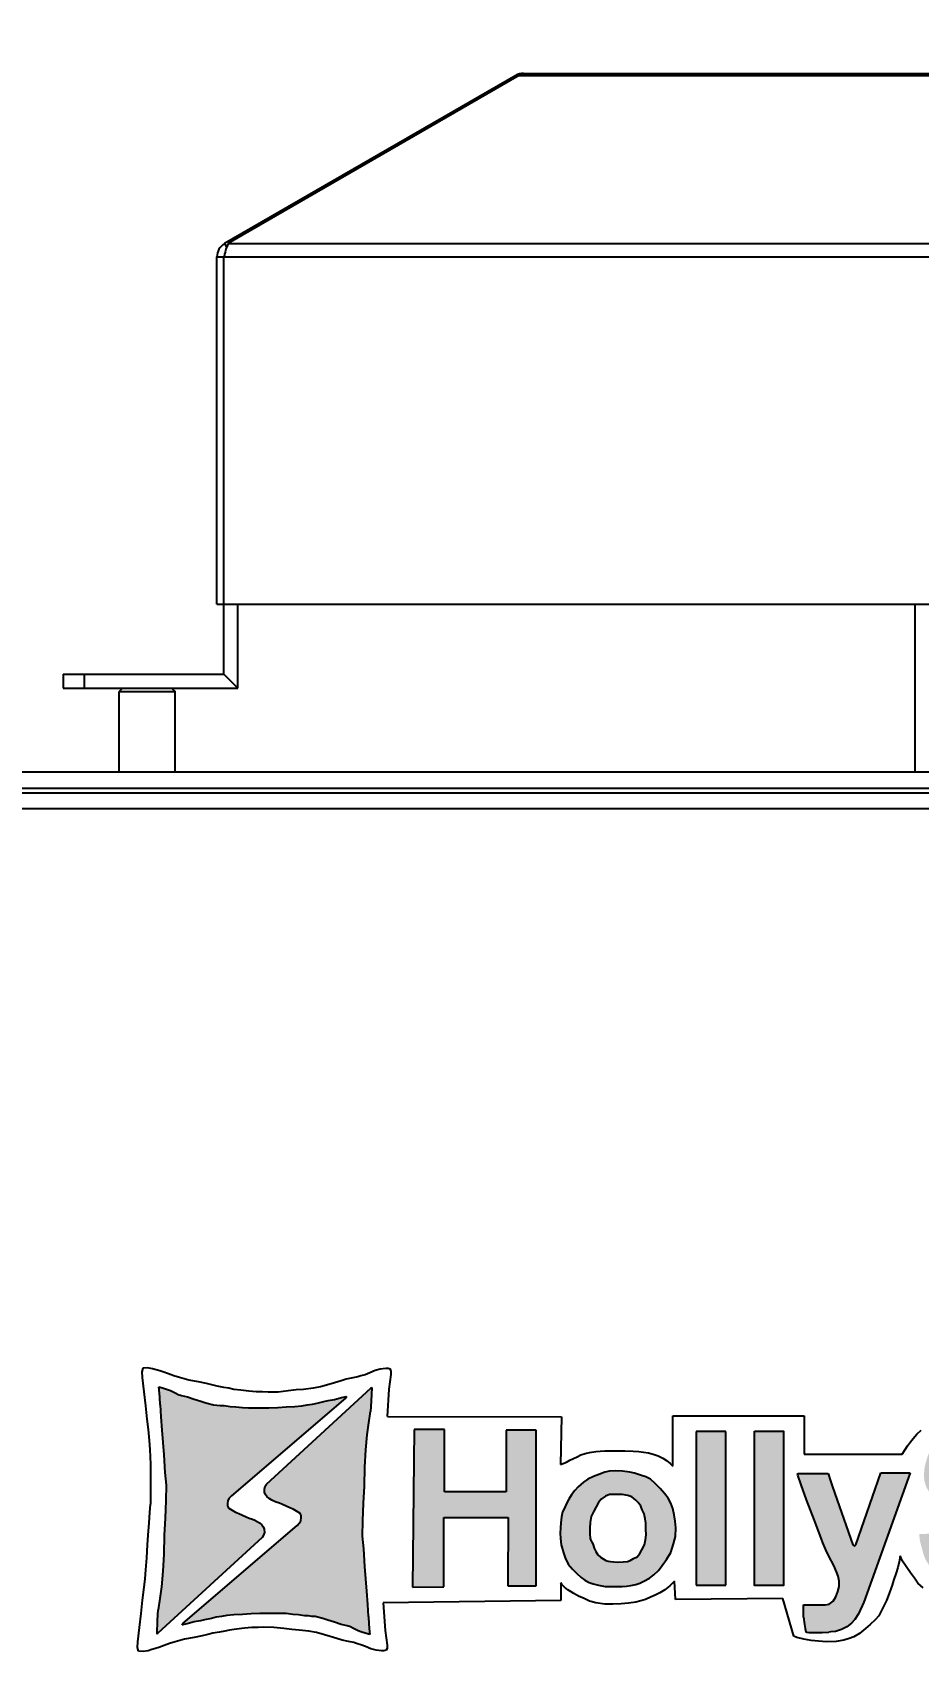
# Model space of a CAD drawing. Extents: x 79822 to 122366, y -56021 to -28815.
# Drawn here: x 82258.9 to 82385.8, y -47415.7 to -47183.9 of the extents above; entities that cross this region are included whole.
import ezdxf

# ---------------------------------------------------------------- set-up
doc = ezdxf.new("R2010")
doc.units = 0
doc.header["$LTSCALE"] = 100
doc.header["$MEASUREMENT"] = 0
doc.styles.get("Standard").update_dxf_attribs({"font": ''})
doc.styles.get('Standard').set_extended_font_data('SimSun')
doc.dimstyles.new('ISO-25', dxfattribs={"dimtxt": 35, "dimasz": 35, "dimexe": 1.25, "dimexo": 0.625, "dimtad": 1, "dimtoh": 1, "dimdec": 0, "dimtxsty": 'Standard', "dimcen": 2.5, "dimadec": 0, "dimazin": 0, "dimtfac": 1, "dimtdec": 0, "dimtmove": 0, "dimatfit": 3, "dimfxl": 0, "dimarcsym": 0})

# ---------------------------------------------------------------- blocks, each defined once
blk = doc.blocks.new('*D139')
at = {"color": 0, "lineweight": -2}
for p, q in [((82176.07, -47289.12), (82176.07, -47107.54)), ((82974.83, -47291.42), (82974.83, -47107.54)), ((82211.07, -47108.79), (82939.83, -47108.79))]:
    blk.add_line(p, q, dxfattribs=at)
at = {"color": 0}
for points in [[(82211.07, -47102.96), (82211.07, -47114.63), (82176.07, -47108.79)], [(82939.83, -47114.63), (82939.83, -47102.96), (82974.83, -47108.79)]]:
    blk.add_solid(points, dxfattribs=at)
at = {"layer": 'Defpoints', "color": 0}
for p in [(82974.83, -47108.79), (82176.07, -47289.75), (82974.83, -47292.05)]:
    blk.add_point(p, dxfattribs=at)
at = {"color": 0, "insert": (82575.45, -47090.67), "char_height": 35, "attachment_point": 5}
blk.add_mtext('799', dxfattribs=at)

msp = doc.modelspace()

# ---------------------------------------------------------------- hatches: boundary and pattern name
for color, points in [(160, [(82276.75, -47413.17), (82276.8, -47411.16), (82276.91, -47409.71), (82277.14, -47408.1), (82277.38, -47406.39), (82277.57, -47404.19), (82277.71, -47401.71), (82277.76, -47398.99), (82277.9, -47396.56), (82278, -47394.03), (82278.05, -47391.84), (82277.86, -47390.03), (82277.71, -47387.5), (82277.56, -47385.76), (82277.44, -47383.97), (82277.3, -47382.09), (82277.19, -47380.36), (82277.13, -47379.25), (82277.04, -47378.19), (82277.02, -47377.78), (82277.54, -47377.93), (82278.27, -47378.15), (82278.67, -47378.31), (82279.05, -47378.51), (82279.45, -47378.7), (82279.78, -47378.87), (82280.26, -47379.02), (82281.11, -47379.22), (82282.07, -47379.55), (82283.01, -47379.83), (82283.75, -47380.06), (82284.82, -47380.34), (82285.3, -47380.38), (82285.78, -47380.44), (82286.37, -47380.47), (82287.24, -47380.59), (82288.05, -47380.64), (82289.01, -47380.76), (82289.87, -47380.79), (82290.83, -47380.79), (82291.87, -47380.8), (82292.78, -47380.79), (82294.03, -47380.73), (82295.23, -47380.64), (82296.47, -47380.57), (82297.51, -47380.49), (82298.26, -47380.37), (82299.01, -47380.25), (82299.67, -47380.1), (82300.66, -47379.87), (82301.26, -47379.75), (82302.16, -47379.59), (82303.18, -47379.32), (82303.64, -47379.2), (82303.89, -47379.14), (82303.73, -47379.39), (82287.42, -47393.38), (82287.09, -47393.74), (82286.91, -47394.07), (82286.85, -47394.53), (82286.86, -47394.82), (82286.94, -47395.02), (82287.05, -47395.17), (82287.27, -47395.31), (82287.5, -47395.45), (82287.73, -47395.57), (82288, -47395.73), (82288.45, -47395.93), (82288.98, -47396.15), (82289.52, -47396.37), (82289.96, -47396.6), (82290.42, -47396.73), (82290.75, -47396.86), (82291.07, -47397.04), (82291.41, -47397.24), (82291.78, -47397.53), (82292, -47397.87), (82292.08, -47398.14), (82292.12, -47398.61), (82292.01, -47399), (82291.79, -47399.33), (82276.88, -47413.06)]), (114, [(82280.35, -47411.88), (82280.5, -47411.62), (82296.82, -47397.64), (82297.15, -47397.27), (82297.33, -47396.95), (82297.38, -47396.49), (82297.38, -47396.19), (82297.3, -47396), (82297.19, -47395.85), (82296.97, -47395.71), (82296.73, -47395.56), (82296.51, -47395.45), (82296.24, -47395.29), (82295.79, -47395.08), (82295.26, -47394.87), (82294.72, -47394.64), (82294.27, -47394.41), (82293.82, -47394.28), (82293.49, -47394.16), (82293.17, -47393.98), (82292.83, -47393.77), (82292.46, -47393.48), (82292.24, -47393.14), (82292.16, -47392.87), (82292.12, -47392.41), (82292.23, -47392.01), (82292.45, -47391.69), (82307.36, -47377.95), (82307.49, -47377.85), (82307.44, -47379.85), (82307.33, -47381.31), (82307.1, -47382.91), (82306.86, -47384.63), (82306.67, -47386.82), (82306.53, -47389.3), (82306.48, -47392.02), (82306.33, -47394.45), (82306.24, -47396.98), (82306.19, -47399.18), (82306.38, -47400.99), (82306.53, -47403.52), (82306.67, -47405.26), (82306.79, -47407.05), (82306.94, -47408.92), (82307.05, -47410.65), (82307.1, -47411.77), (82307.2, -47412.83), (82307.22, -47413.24), (82306.7, -47413.09), (82305.96, -47412.86), (82305.57, -47412.71), (82305.19, -47412.5), (82304.79, -47412.32), (82304.46, -47412.15), (82303.98, -47412), (82303.13, -47411.8), (82302.17, -47411.47), (82301.23, -47411.18), (82300.48, -47410.96), (82299.41, -47410.68), (82298.94, -47410.64), (82298.46, -47410.57), (82297.87, -47410.54), (82297, -47410.42), (82296.19, -47410.37), (82295.23, -47410.25), (82294.37, -47410.23), (82293.41, -47410.22), (82292.37, -47410.22), (82291.46, -47410.23), (82290.21, -47410.28), (82289, -47410.38), (82287.77, -47410.44), (82286.73, -47410.52), (82285.98, -47410.64), (82285.23, -47410.76), (82284.56, -47410.92), (82283.57, -47411.14), (82282.98, -47411.27), (82282.07, -47411.43), (82281.06, -47411.7), (82280.6, -47411.82)])]:
    msp.add_hatch(color=color).paths.add_polyline_path(points)
h = msp.add_hatch(color=0)
h.paths.add_polyline_path([(82385.91, -47398.87), (82386, -47399.78), (82386.14, -47400.33), (82386.33, -47401.06), (82386.56, -47401.87), (82386.79, -47402.47), (82387.07, -47402.92), (82387.44, -47403.52), (82387.84, -47403.96), (82388.28, -47404.33), (82388.67, -47404.68), (82389.09, -47404.96), (82389.58, -47405.28), (82389.71, -47405.32), (82390.1, -47405.55), (82390.65, -47405.87), (82391.23, -47406.06), (82391.77, -47406.24), (82392.28, -47406.37), (82392.89, -47406.48), (82393.6, -47406.58), (82394.18, -47406.59), (82394.86, -47406.64), (82395.61, -47406.65), (82396.42, -47406.65), (82397.39, -47406.56), (82398.4, -47406.39), (82399.21, -47406.14), (82399.81, -47405.87), (82400.49, -47405.47), (82400.98, -47405.13), (82401.51, -47404.73), (82401.96, -47404.37), (82402.3, -47403.99), (82402.67, -47403.53), (82403.03, -47403.02), (82403.34, -47402.47), (82403.57, -47401.74), (82403.67, -47401.07), (82403.71, -47400.4), (82403.73, -47399.25), (82403.65, -47398.48), (82403.48, -47397.68), (82403.24, -47396.91), (82403.1, -47396.47), (82402.86, -47396.04), (82402.54, -47395.56), (82402.11, -47395.14), (82401.58, -47394.7), (82401.13, -47394.35), (82400.81, -47394.12), (82400.45, -47393.87), (82399.96, -47393.6), (82399.45, -47393.35), (82399, -47393.21), (82398.56, -47393.01), (82397.96, -47392.82), (82397.42, -47392.74), (82396.86, -47392.63), (82396.23, -47392.49), (82395.52, -47392.34), (82395.03, -47392.21), (82394.59, -47392.1), (82394.04, -47391.95), (82393.51, -47391.8), (82393.02, -47391.61), (82392.42, -47391.44), (82391.98, -47391.21), (82391.63, -47391), (82391.22, -47390.68), (82391.03, -47390.31), (82390.87, -47389.92), (82390.83, -47389.44), (82390.86, -47389.14), (82390.92, -47388.84), (82391.13, -47388.55), (82391.41, -47388.35), (82391.74, -47388.15), (82392.14, -47387.94), (82392.66, -47387.76), (82393.22, -47387.64), (82393.98, -47387.56), (82394.62, -47387.54), (82395.21, -47387.56), (82395.89, -47387.58), (82396.41, -47387.64), (82397, -47387.8), (82397.38, -47388.02), (82397.7, -47388.32), (82397.92, -47388.62), (82398.02, -47388.91), (82398.16, -47389.21), (82398.24, -47389.64), (82398.3, -47389.95), (82398.34, -47390.18), (82398.39, -47390.38), (82398.42, -47390.51), (82402.99, -47390.51), (82402.93, -47389.77), (82402.82, -47389.12), (82402.68, -47388.6), (82402.5, -47388.17), (82402.3, -47387.76), (82402.15, -47387.5), (82401.92, -47387.16), (82401.7, -47386.85), (82401.47, -47386.55), (82401.22, -47386.25), (82401.01, -47385.99), (82400.77, -47385.73), (82400.49, -47385.47), (82400.17, -47385.19), (82399.9, -47384.96), (82399.6, -47384.73), (82399.36, -47384.58), (82398.96, -47384.43), (82398.57, -47384.33), (82398.16, -47384.25), (82397.59, -47384.16), (82396.95, -47384.03), (82396.09, -47383.86), (82395.35, -47383.72), (82394.38, -47383.7), (82393.73, -47383.7), (82392.94, -47383.76), (82392.3, -47383.84), (82391.74, -47384), (82391.27, -47384.13), (82390.9, -47384.23), (82390.5, -47384.41), (82390.07, -47384.62), (82389.63, -47384.85), (82388.99, -47385.26), (82388.57, -47385.58), (82388.36, -47385.75), (82388.14, -47385.96), (82387.87, -47386.24), (82387.63, -47386.57), (82387.42, -47386.99), (82387.21, -47387.51), (82387.08, -47387.85), (82386.94, -47388.29), (82386.8, -47388.78), (82386.7, -47389.21), (82386.64, -47389.68), (82386.59, -47390.27), (82386.6, -47390.75), (82386.66, -47391.25), (82386.79, -47391.74), (82386.91, -47392.12), (82387.14, -47392.52), (82387.35, -47392.82), (82387.68, -47393.25), (82388.1, -47393.7), (82388.48, -47394.09), (82389.07, -47394.55), (82389.5, -47394.81), (82390.05, -47395.13), (82390.8, -47395.41), (82391.52, -47395.69), (82392, -47395.85), (82392.52, -47395.99), (82393.13, -47396.15), (82393.79, -47396.36), (82394.48, -47396.56), (82395.26, -47396.72), (82396.1, -47396.94), (82396.79, -47397.14), (82397.37, -47397.39), (82397.88, -47397.74), (82398.45, -47398.16), (82398.77, -47398.57), (82399.06, -47399.15), (82399.09, -47399.63), (82399.09, -47400.33), (82398.93, -47400.84), (82398.61, -47401.32), (82398.2, -47401.68), (82397.59, -47402), (82396.95, -47402.25), (82396.13, -47402.38), (82395.64, -47402.41), (82395.21, -47402.42), (82394.71, -47402.38), (82394.13, -47402.38), (82393.55, -47402.31), (82393.02, -47402.15), (82392.5, -47401.87), (82392.05, -47401.5), (82391.78, -47401.15), (82391.44, -47400.77), (82391.12, -47400.4), (82390.88, -47400.04), (82390.66, -47399.61), (82390.47, -47399.26), (82390.35, -47398.95), (82390.3, -47398.67)])
h.paths.add_polyline_path([(82313.32, -47406.45), (82313.58, -47383.87), (82317.9, -47383.88), (82317.9, -47392.8), (82326.77, -47392.8), (82326.77, -47384), (82331.06, -47384), (82331.06, -47406.26), (82326.98, -47406.26), (82327.03, -47396.48), (82317.81, -47396.48), (82317.81, -47406.43)])
h.paths.add_polyline_path([(82368.46, -47390.22), (82368.5, -47390.41), (82368.99, -47391.82), (82369.78, -47393.94), (82370.89, -47396.93), (82371.84, -47399.44), (82372.08, -47400.13), (82372.52, -47401.1), (82372.97, -47402.01), (82373.66, -47403.37), (82374.04, -47404.24), (82374.32, -47404.89), (82374.45, -47405.59), (82374.43, -47406.38), (82374.27, -47407.09), (82373.97, -47407.82), (82373.59, -47408.48), (82373.03, -47408.88), (82372.44, -47408.98), (82370.63, -47408.97), (82370, -47408.98), (82369.35, -47408.98), (82369.35, -47409.69), (82369.35, -47410.73), (82369.46, -47411.8), (82369.56, -47412.39), (82369.69, -47412.86), (82369.79, -47412.92), (82370.09, -47412.95), (82370.62, -47412.95), (82371.36, -47412.96), (82371.99, -47412.96), (82372.94, -47412.89), (82373.27, -47412.87), (82373.93, -47412.79), (82374.79, -47412.52), (82375.52, -47412.15), (82376.21, -47411.63), (82376.7, -47411.1), (82377.19, -47410.29), (82377.96, -47408.61), (82384.61, -47390.09), (82380.41, -47390.09), (82376.84, -47400.42), (82376.63, -47400.61), (82376.41, -47400.42), (82373.49, -47392.08), (82373.22, -47391.24), (82372.88, -47390.2), (82368.51, -47390.2)])
h.paths.add_polyline_path([(82405.02, -47390.22), (82405.06, -47390.41), (82405.55, -47391.82), (82406.33, -47393.94), (82407.45, -47396.93), (82408.4, -47399.44), (82408.64, -47400.13), (82409.07, -47401.1), (82409.53, -47402.01), (82410.22, -47403.37), (82410.6, -47404.24), (82410.88, -47404.89), (82411.01, -47405.59), (82410.99, -47406.38), (82410.83, -47407.09), (82410.53, -47407.82), (82410.15, -47408.48), (82409.59, -47408.88), (82409, -47408.98), (82407.19, -47408.97), (82406.56, -47408.98), (82405.91, -47408.98), (82405.91, -47409.69), (82405.91, -47410.73), (82406.02, -47411.8), (82406.12, -47412.39), (82406.25, -47412.86), (82406.35, -47412.92), (82406.65, -47412.95), (82407.18, -47412.95), (82407.92, -47412.96), (82408.55, -47412.96), (82409.5, -47412.89), (82409.83, -47412.87), (82410.49, -47412.79), (82411.35, -47412.52), (82412.08, -47412.15), (82412.77, -47411.63), (82413.26, -47411.1), (82413.75, -47410.29), (82414.52, -47408.61), (82421.17, -47390.09), (82416.96, -47390.09), (82413.4, -47400.42), (82413.19, -47400.61), (82412.97, -47400.42), (82410.05, -47392.08), (82409.78, -47391.24), (82409.43, -47390.2), (82405.07, -47390.2)])
h.paths.add_polyline_path([(82334.5, -47398.73), (82334.55, -47399.51), (82334.65, -47400.38), (82334.95, -47401.52), (82335.21, -47402.27), (82335.62, -47403.17), (82336.24, -47403.89), (82336.84, -47404.45), (82337.5, -47405.08), (82338.03, -47405.46), (82338.63, -47405.77), (82339.2, -47405.96), (82339.96, -47406.19), (82340.94, -47406.34), (82341.53, -47406.38), (82342.31, -47406.38), (82343.37, -47406.36), (82343.98, -47406.3), (82344.61, -47406.22), (82345.33, -47406.09), (82345.88, -47405.89), (82346.46, -47405.62), (82347.26, -47405.17), (82347.91, -47404.71), (82348.57, -47404.08), (82349.11, -47403.37), (82349.71, -47402.52), (82350.31, -47401.49), (82350.73, -47400.26), (82350.99, -47399.22), (82351.04, -47397.97), (82350.94, -47397.03), (82350.83, -47396.09), (82350.61, -47395.21), (82350.35, -47394.44), (82349.95, -47393.72), (82349.41, -47393.04), (82348.8, -47392.33), (82348.08, -47391.61), (82347.4, -47391.01), (82346.77, -47390.67), (82345.98, -47390.43), (82345.15, -47390.16), (82344.47, -47389.98), (82343.42, -47389.83), (82342.47, -47389.82), (82341.55, -47389.87), (82340.89, -47389.99), (82340.04, -47390.31), (82339.27, -47390.63), (82338.43, -47391.02), (82337.84, -47391.43), (82337.04, -47392.1), (82336.6, -47392.64), (82336.12, -47393.26), (82335.73, -47393.85), (82335.35, -47394.58), (82335.09, -47395.15), (82334.83, -47395.69), (82334.67, -47396.39), (82334.6, -47397.26), (82334.55, -47397.94)])
h.paths.add_polyline_path([(82338.74, -47398.8), (82338.79, -47399.48), (82338.92, -47399.88), (82339.02, -47399.99), (82339.19, -47400.4), (82339.34, -47400.87), (82339.59, -47401.37), (82339.89, -47401.82), (82340.24, -47402.17), (82340.64, -47402.42), (82341.01, -47402.62), (82341.36, -47402.72), (82341.71, -47402.79), (82342.19, -47402.82), (82342.73, -47402.87), (82343.51, -47402.82), (82344.13, -47402.77), (82344.51, -47402.62), (82345, -47402.37), (82345.53, -47402.11), (82345.9, -47401.65), (82346.2, -47401.12), (82346.55, -47400.38), (82346.7, -47399.7), (82346.8, -47398.95), (82346.77, -47398.16), (82346.77, -47397.31), (82346.68, -47396.68), (82346.53, -47395.94), (82346.25, -47395.41), (82346.03, -47394.86), (82345.65, -47394.34), (82345.33, -47393.99), (82344.73, -47393.54), (82344.16, -47393.34), (82343.38, -47393.17), (82342.29, -47393.17), (82341.54, -47393.19), (82340.96, -47393.42), (82340.34, -47393.87), (82339.97, -47394.34), (82339.62, -47394.96), (82339.29, -47395.56), (82338.94, -47396.34), (82338.79, -47397.18), (82338.74, -47398.01)], flags=16)
h.paths.add_polyline_path([(82422.15, -47401.4), (82422.19, -47401.87), (82422.27, -47402.26), (82422.45, -47402.73), (82422.69, -47403.22), (82423.04, -47403.85), (82423.43, -47404.35), (82423.91, -47404.81), (82424.64, -47405.36), (82425.21, -47405.76), (82425.84, -47406.11), (82426.65, -47406.36), (82427.2, -47406.47), (82428.34, -47406.55), (82429.51, -47406.55), (82430.46, -47406.51), (82431.31, -47406.47), (82431.93, -47406.38), (82432.49, -47406.26), (82432.91, -47406.11), (82433.51, -47405.89), (82433.86, -47405.73), (82434.12, -47405.57), (82434.54, -47405.3), (82434.94, -47404.95), (82435.41, -47404.51), (82435.76, -47404.15), (82436.09, -47403.77), (82436.26, -47403.42), (82436.45, -47402.76), (82436.53, -47402.17), (82436.63, -47401.43), (82436.62, -47400.77), (82436.58, -47400.02), (82436.47, -47399.55), (82436.23, -47398.96), (82436, -47398.58), (82435.57, -47398.14), (82435.19, -47397.79), (82434.66, -47397.45), (82434.11, -47397.15), (82433.28, -47396.78), (82432.65, -47396.54), (82432.17, -47396.37), (82431.28, -47396.11), (82430.69, -47395.96), (82429.99, -47395.79), (82429.21, -47395.63), (82428.63, -47395.5), (82428.01, -47395.34), (82427.34, -47395.14), (82426.92, -47394.99), (82426.63, -47394.86), (82426.41, -47394.53), (82426.37, -47394.07), (82426.43, -47393.65), (82426.65, -47393.41), (82427.02, -47393.27), (82427.41, -47393.13), (82428.17, -47393.03), (82429.12, -47393.02), (82429.95, -47393.04), (82430.54, -47393.13), (82431, -47393.29), (82431.39, -47393.51), (82431.63, -47393.74), (82431.84, -47394.08), (82432.01, -47394.44), (82432.15, -47394.81), (82433.06, -47394.78), (82433.92, -47394.72), (82434.76, -47394.6), (82435.64, -47394.44), (82436.27, -47394.34), (82436.26, -47394.17), (82436.2, -47393.76), (82436.1, -47393.3), (82435.89, -47392.82), (82435.61, -47392.35), (82435.32, -47391.96), (82434.89, -47391.43), (82434.43, -47391.05), (82433.95, -47390.76), (82433.42, -47390.51), (82432.75, -47390.27), (82432.1, -47390.15), (82431.54, -47390.08), (82430.46, -47390.05), (82429.78, -47390.03), (82428.72, -47390.02), (82427.87, -47390.02), (82427.06, -47390.08), (82426.48, -47390.19), (82426.15, -47390.33), (82425.31, -47390.63), (82424.68, -47390.92), (82423.98, -47391.4), (82423.47, -47391.98), (82423.05, -47392.62), (82422.76, -47393.24), (82422.6, -47394.22), (82422.57, -47395.01), (82422.68, -47395.74), (82422.87, -47396.4), (82423.14, -47396.78), (82423.35, -47397.12), (82423.77, -47397.6), (82424.15, -47397.97), (82424.71, -47398.35), (82425.27, -47398.67), (82426.1, -47398.99), (82426.98, -47399.32), (82427.69, -47399.56), (82428.31, -47399.8), (82429.22, -47400.09), (82430.03, -47400.27), (82430.68, -47400.42), (82431.4, -47400.54), (82432, -47400.66), (82432.33, -47400.76), (82432.55, -47401.08), (82432.63, -47401.51), (82432.56, -47402.14), (82432.31, -47402.51), (82431.69, -47402.87), (82431.13, -47403.07), (82430.35, -47403.18), (82429.31, -47403.19), (82428.47, -47403.09), (82427.86, -47402.81), (82427.35, -47402.44), (82427.03, -47402.11), (82426.75, -47401.75), (82426.61, -47401.37), (82426.53, -47401), (82426.47, -47400.72), (82426.25, -47400.74), (82425.85, -47400.79), (82425.14, -47400.91), (82424.58, -47401.04), (82424.02, -47401.14), (82423.56, -47401.21), (82422.72, -47401.33)])
h.paths.add_polyline_path([(82353.97, -47384.15), (82353.97, -47406.18), (82358.23, -47406.18), (82358.23, -47384.15)])
h.paths.add_polyline_path([(82362.31, -47384.14), (82362.31, -47406.2), (82366.48, -47406.2), (82366.48, -47384.14)])

# ---------------------------------------------------------------- linework, layer by layer
at = {"color": 7, "linetype": 'Continuous'}
for p, q in [((82328.13, -47190.04), (82286.43, -47214.11)), ((82328.63, -47190.04), (82286.93, -47214.11)), ((82328.13, -47190.04), (82328.25, -47190.26)), ((82328.63, -47190.04), (82822.04, -47190.04)), ((82329.23, -47189.75), (82821.44, -47189.75)), ((82286.43, -47214.11), (82286.73, -47214.62)), ((82286.93, -47214.11), (82863.73, -47214.11)), ((82285.33, -47265.75), (82285.33, -47216.02)), ((82285.33, -47216.02), (82286.33, -47216.02)), ((82286.33, -47265.75), (82286.33, -47216.02)), ((82286.33, -47216.02), (82864.33, -47216.02)), ((82285.33, -47265.75), (82286.33, -47265.75)), ((82286.33, -47275.75), (82286.33, -47265.75)), ((82286.33, -47265.75), (82864.33, -47265.75)), ((82288.33, -47277.75), (82288.33, -47265.75)), ((82385.33, -47289.75), (82385.33, -47265.75)), ((82263.33, -47275.75), (82263.33, -47277.75)), ((82263.33, -47275.75), (82286.33, -47275.75)), ((82266.33, -47275.75), (82266.33, -47277.75)), ((82288.33, -47277.75), (82286.33, -47275.75)), ((82263.33, -47277.75), (82288.33, -47277.75)), ((82271.83, -47277.75), (82271.33, -47278.25)), ((82271.33, -47289.75), (82271.33, -47278.25)), ((82271.33, -47278.25), (82279.33, -47278.25)), ((82278.83, -47277.75), (82279.33, -47278.25)), ((82279.33, -47289.75), (82279.33, -47278.25)), ((82213.43, -47289.75), (82937.83, -47289.75)), ((82178.13, -47292.05), (82972.53, -47292.05)), ((82179.13, -47292.75), (82971.13, -47292.75)), ((82968.83, -47295.05), (82181.43, -47295.05))]:
    msp.add_line(p, q, dxfattribs=at)
at = {"color": 0}
for p, q in [((82274.71, -47375.11), (82274.56, -47375.63)), ((82274.56, -47375.63), (82274.62, -47376.45)), ((82274.62, -47376.45), (82274.85, -47378.51)), ((82275.37, -47375.05), (82274.71, -47375.11)), ((82276.08, -47375.18), (82275.37, -47375.05)), ((82276.64, -47375.35), (82276.08, -47375.18)), ((82277.13, -47375.47), (82276.64, -47375.35)), ((82277.6, -47375.63), (82277.13, -47375.47)), ((82278.38, -47375.91), (82277.6, -47375.63)), ((82279.17, -47376.21), (82278.38, -47375.91)), ((82279.97, -47376.44), (82279.17, -47376.21)), ((82281.29, -47376.81), (82279.97, -47376.44)), ((82282.68, -47377.06), (82281.29, -47376.81)), ((82283.84, -47377.29), (82282.68, -47377.06)), ((82303.1, -47376.93), (82302.17, -47377.22)), ((82303.86, -47376.7), (82303.1, -47376.93)), ((82304.79, -47376.48), (82303.86, -47376.7)), ((82305.53, -47376.35), (82304.79, -47376.48)), ((82305.94, -47376.22), (82305.53, -47376.35)), ((82306.54, -47376.04), (82305.94, -47376.22)), ((82307.22, -47375.77), (82306.54, -47376.04)), ((82307.99, -47375.45), (82307.22, -47375.77)), ((82308.73, -47375.25), (82307.99, -47375.45)), ((82309.51, -47375.14), (82308.73, -47375.25)), ((82309.84, -47375.14), (82309.51, -47375.14)), ((82310.16, -47375.25), (82309.84, -47375.14)), ((82310.01, -47378.09), (82310.29, -47375.99)), ((82310.29, -47375.49), (82310.16, -47375.25)), ((82310.29, -47375.99), (82310.29, -47375.49)), ((82274.85, -47378.51), (82275.09, -47380.5)), ((82284.62, -47377.48), (82283.84, -47377.29)), ((82285.36, -47377.69), (82284.62, -47377.48)), ((82286.31, -47377.85), (82285.36, -47377.69)), ((82287.04, -47377.99), (82286.31, -47377.85)), ((82287.73, -47378.14), (82287.04, -47377.99)), ((82288.75, -47378.27), (82287.73, -47378.14)), ((82289.88, -47378.4), (82288.75, -47378.27)), ((82290.94, -47378.48), (82289.88, -47378.4)), ((82291.85, -47378.5), (82290.94, -47378.48)), ((82292.68, -47378.54), (82291.85, -47378.5)), ((82294.11, -47378.52), (82292.68, -47378.54)), ((82295.54, -47378.36), (82294.11, -47378.52)), ((82296.69, -47378.23), (82295.54, -47378.36)), ((82297.72, -47378.14), (82296.69, -47378.23)), ((82299.12, -47377.96), (82297.72, -47378.14)), ((82300.18, -47377.78), (82299.12, -47377.96)), ((82301.34, -47377.44), (82300.18, -47377.78)), ((82302.17, -47377.22), (82301.34, -47377.44)), ((82309.77, -47382.04), (82310.01, -47378.09)), ((82275.09, -47380.5), (82275.3, -47382.41)), ((82275.3, -47382.41), (82275.49, -47383.91)), ((82275.49, -47383.91), (82275.64, -47385.48)), ((82309.77, -47382.04), (82334.66, -47382.06)), ((82313.58, -47383.87), (82313.32, -47406.45)), ((82317.9, -47383.88), (82313.58, -47383.87)), ((82317.9, -47392.8), (82317.9, -47383.88)), ((82331.06, -47384), (82326.77, -47384)), ((82326.77, -47384), (82326.77, -47392.8)), ((82331.06, -47406.26), (82331.06, -47384)), ((82334.66, -47382.06), (82334.54, -47388.88)), ((82350.64, -47389.12), (82350.64, -47381.92)), ((82350.64, -47381.92), (82369.42, -47381.92)), ((82369.42, -47381.92), (82369.42, -47387.4)), ((82385.58, -47384.54), (82386.17, -47383.99)), ((82275.64, -47385.48), (82275.74, -47386.75)), ((82353.97, -47384.15), (82353.97, -47406.18)), ((82358.23, -47384.15), (82353.97, -47384.15)), ((82358.23, -47406.18), (82358.23, -47384.15)), ((82383.9, -47386.76), (82384.22, -47386.23)), ((82384.22, -47386.23), (82384.64, -47385.63)), ((82384.64, -47385.63), (82385.02, -47385.17)), ((82385.02, -47385.17), (82385.58, -47384.54)), ((82275.74, -47386.75), (82275.8, -47388.84)), ((82334.54, -47388.88), (82335.38, -47388.54)), ((82335.38, -47388.54), (82335.88, -47388.26)), ((82335.88, -47388.26), (82336.38, -47388.02)), ((82336.38, -47388.02), (82336.9, -47387.79)), ((82336.9, -47387.79), (82337.46, -47387.53)), ((82337.46, -47387.53), (82338.07, -47387.34)), ((82338.07, -47387.34), (82338.69, -47387.2)), ((82338.69, -47387.2), (82339.61, -47387.05)), ((82339.61, -47387.05), (82340.22, -47387)), ((82340.22, -47387), (82340.88, -47386.95)), ((82340.88, -47386.95), (82341.72, -47386.92)), ((82341.72, -47386.92), (82342.74, -47386.92)), ((82342.74, -47386.92), (82343.73, -47386.95)), ((82343.73, -47386.95), (82344.96, -47386.98)), ((82344.96, -47386.98), (82345.73, -47387.05)), ((82345.73, -47387.05), (82346.44, -47387.15)), ((82346.44, -47387.15), (82347.13, -47387.24)), ((82347.13, -47387.24), (82347.95, -47387.45)), ((82347.95, -47387.45), (82348.52, -47387.66)), ((82348.52, -47387.66), (82349.21, -47387.98)), ((82349.21, -47387.98), (82349.73, -47388.34)), ((82349.73, -47388.34), (82350.22, -47388.75)), ((82369.42, -47387.4), (82383.48, -47387.4)), ((82383.48, -47387.4), (82383.9, -47386.76)), ((82275.8, -47388.84), (82275.83, -47390.7)), ((82275.83, -47390.7), (82275.83, -47392.48)), ((82339.27, -47390.63), (82338.43, -47391.02)), ((82340.04, -47390.31), (82339.27, -47390.63)), ((82340.89, -47389.99), (82340.04, -47390.31)), ((82341.55, -47389.87), (82340.89, -47389.99)), ((82342.47, -47389.82), (82341.55, -47389.87)), ((82343.42, -47389.83), (82342.47, -47389.82)), ((82344.47, -47389.98), (82343.42, -47389.83)), ((82345.15, -47390.16), (82344.47, -47389.98)), ((82345.98, -47390.43), (82345.15, -47390.16)), ((82346.77, -47390.67), (82345.98, -47390.43)), ((82347.4, -47391.01), (82346.77, -47390.67)), ((82350.22, -47388.75), (82350.51, -47389.02)), ((82350.51, -47389.02), (82350.64, -47389.12)), ((82368.46, -47390.22), (82368.51, -47390.2)), ((82368.5, -47390.41), (82368.46, -47390.22)), ((82368.99, -47391.82), (82368.5, -47390.41)), ((82368.51, -47390.2), (82372.88, -47390.2)), ((82372.88, -47390.2), (82373.22, -47391.24)), ((82376.84, -47400.42), (82380.41, -47390.09)), ((82384.61, -47390.09), (82377.96, -47408.61)), ((82380.41, -47390.09), (82384.61, -47390.09)), ((82275.83, -47392.48), (82275.81, -47394.59)), ((82326.77, -47392.8), (82317.9, -47392.8)), ((82336.12, -47393.26), (82335.73, -47393.85)), ((82336.6, -47392.64), (82336.12, -47393.26)), ((82337.04, -47392.1), (82336.6, -47392.64)), ((82337.84, -47391.43), (82337.04, -47392.1)), ((82338.43, -47391.02), (82337.84, -47391.43)), ((82341.54, -47393.19), (82340.96, -47393.42)), ((82342.29, -47393.17), (82341.54, -47393.19)), ((82343.38, -47393.17), (82342.29, -47393.17)), ((82344.16, -47393.34), (82343.38, -47393.17)), ((82348.08, -47391.61), (82347.4, -47391.01)), ((82348.8, -47392.33), (82348.08, -47391.61)), ((82349.41, -47393.04), (82348.8, -47392.33)), ((82349.95, -47393.72), (82349.41, -47393.04)), ((82369.78, -47393.94), (82368.99, -47391.82)), ((82373.22, -47391.24), (82373.49, -47392.08)), ((82373.49, -47392.08), (82376.41, -47400.42)), ((82275.73, -47395.77), (82275.81, -47394.59)), ((82335.09, -47395.15), (82334.83, -47395.69)), ((82335.35, -47394.58), (82335.09, -47395.15)), ((82335.73, -47393.85), (82335.35, -47394.58)), ((82339.29, -47395.56), (82338.94, -47396.34)), ((82339.62, -47394.96), (82339.29, -47395.56)), ((82339.97, -47394.34), (82339.62, -47394.96)), ((82340.34, -47393.87), (82339.97, -47394.34)), ((82340.96, -47393.42), (82340.34, -47393.87)), ((82344.73, -47393.54), (82344.16, -47393.34)), ((82345.33, -47393.99), (82344.73, -47393.54)), ((82345.65, -47394.34), (82345.33, -47393.99)), ((82346.03, -47394.86), (82345.65, -47394.34)), ((82346.25, -47395.41), (82346.03, -47394.86)), ((82346.53, -47395.94), (82346.25, -47395.41)), ((82350.35, -47394.44), (82349.95, -47393.72)), ((82350.61, -47395.21), (82350.35, -47394.44)), ((82350.83, -47396.09), (82350.61, -47395.21)), ((82370.89, -47396.93), (82369.78, -47393.94)), ((82275.47, -47398.99), (82275.64, -47397.23)), ((82275.64, -47397.23), (82275.73, -47395.77)), ((82317.81, -47406.43), (82317.81, -47396.48)), ((82317.81, -47396.48), (82327.03, -47396.48)), ((82327.03, -47396.48), (82326.98, -47406.26)), ((82334.6, -47397.26), (82334.55, -47397.94)), ((82334.67, -47396.39), (82334.6, -47397.26)), ((82334.83, -47395.69), (82334.67, -47396.39)), ((82338.79, -47397.18), (82338.74, -47398.01)), ((82338.94, -47396.34), (82338.79, -47397.18)), ((82346.68, -47396.68), (82346.53, -47395.94)), ((82346.77, -47397.31), (82346.68, -47396.68)), ((82346.77, -47398.16), (82346.77, -47397.31)), ((82350.94, -47397.03), (82350.83, -47396.09)), ((82351.04, -47397.97), (82350.94, -47397.03)), ((82371.84, -47399.44), (82370.89, -47396.93)), ((82275.38, -47400.41), (82275.47, -47398.99)), ((82334.55, -47397.94), (82334.5, -47398.73)), ((82334.5, -47398.73), (82334.55, -47399.51)), ((82334.55, -47399.51), (82334.65, -47400.38)), ((82338.74, -47398.01), (82338.74, -47398.8)), ((82338.74, -47398.8), (82338.79, -47399.48)), ((82338.79, -47399.48), (82338.92, -47399.88)), ((82338.92, -47399.88), (82339.02, -47399.99)), ((82339.02, -47399.99), (82339.19, -47400.4)), ((82346.55, -47400.38), (82346.7, -47399.7)), ((82346.7, -47399.7), (82346.8, -47398.95)), ((82346.8, -47398.95), (82346.77, -47398.16)), ((82346.8, -47398.95), (82346.8, -47398.95)), ((82350.73, -47400.26), (82350.99, -47399.22)), ((82350.99, -47399.22), (82351.04, -47397.97)), ((82372.08, -47400.13), (82371.84, -47399.44)), ((82372.52, -47401.1), (82372.08, -47400.13)), ((82275.13, -47403.98), (82275.27, -47402.24)), ((82275.27, -47402.24), (82275.38, -47400.41)), ((82334.65, -47400.38), (82334.95, -47401.52)), ((82334.95, -47401.52), (82335.21, -47402.27)), ((82335.21, -47402.27), (82335.62, -47403.17)), ((82339.19, -47400.4), (82339.34, -47400.87)), ((82339.34, -47400.87), (82339.59, -47401.37)), ((82339.59, -47401.37), (82339.89, -47401.82)), ((82339.89, -47401.82), (82340.24, -47402.17)), ((82340.24, -47402.17), (82340.64, -47402.42)), ((82340.64, -47402.42), (82341.01, -47402.62)), ((82344.51, -47402.62), (82345, -47402.37)), ((82345, -47402.37), (82345.53, -47402.11)), ((82345.53, -47402.11), (82345.9, -47401.65)), ((82345.9, -47401.65), (82346.2, -47401.12)), ((82346.2, -47401.12), (82346.55, -47400.38)), ((82349.11, -47403.37), (82349.71, -47402.52)), ((82349.71, -47402.52), (82350.31, -47401.49)), ((82350.31, -47401.49), (82350.73, -47400.26)), ((82372.97, -47402.01), (82372.52, -47401.1)), ((82373.66, -47403.37), (82372.97, -47402.01)), ((82376.41, -47400.42), (82376.63, -47400.61)), ((82376.63, -47400.61), (82376.84, -47400.42)), ((82383.2, -47401.97), (82383.05, -47402.83)), ((82383.53, -47402.73), (82383.2, -47401.97)), ((82275.03, -47405.25), (82275.13, -47403.98)), ((82335.62, -47403.17), (82336.24, -47403.89)), ((82336.24, -47403.89), (82336.84, -47404.45)), ((82336.84, -47404.45), (82337.5, -47405.08)), ((82341.01, -47402.62), (82341.36, -47402.72)), ((82341.36, -47402.72), (82341.71, -47402.79)), ((82341.71, -47402.79), (82342.19, -47402.82)), ((82342.19, -47402.82), (82342.73, -47402.87)), ((82342.73, -47402.87), (82343.51, -47402.82)), ((82343.51, -47402.82), (82344.13, -47402.77)), ((82344.13, -47402.77), (82344.51, -47402.62)), ((82347.26, -47405.17), (82347.91, -47404.71)), ((82347.91, -47404.71), (82348.57, -47404.08)), ((82348.57, -47404.08), (82349.11, -47403.37)), ((82374.04, -47404.24), (82373.66, -47403.37)), ((82374.32, -47404.89), (82374.04, -47404.24)), ((82382.58, -47404.42), (82382.24, -47405.49)), ((82382.83, -47403.63), (82382.58, -47404.42)), ((82383.05, -47402.83), (82382.83, -47403.63)), ((82384.03, -47403.49), (82383.53, -47402.73)), ((82384.65, -47404.42), (82384.03, -47403.49)), ((82385.22, -47405.18), (82384.65, -47404.42)), ((82274.69, -47408.32), (82274.88, -47406.82)), ((82274.88, -47406.82), (82275.03, -47405.25)), ((82313.32, -47406.45), (82317.81, -47406.43)), ((82326.98, -47406.26), (82331.06, -47406.26)), ((82334.74, -47406.08), (82334.56, -47405.86)), ((82334.56, -47405.86), (82334.58, -47406.6)), ((82334.58, -47406.6), (82334.59, -47407.63)), ((82335.11, -47406.44), (82334.74, -47406.08)), ((82335.6, -47406.85), (82335.11, -47406.44)), ((82336.06, -47407.11), (82335.6, -47406.85)), ((82336.45, -47407.35), (82336.06, -47407.11)), ((82337.5, -47405.08), (82338.03, -47405.46)), ((82338.03, -47405.46), (82338.63, -47405.77)), ((82338.63, -47405.77), (82339.2, -47405.96)), ((82339.2, -47405.96), (82339.96, -47406.19)), ((82339.96, -47406.19), (82340.94, -47406.34)), ((82340.94, -47406.34), (82341.53, -47406.38)), ((82341.53, -47406.38), (82342.31, -47406.38)), ((82342.31, -47406.38), (82343.37, -47406.36)), ((82343.37, -47406.36), (82343.98, -47406.3)), ((82343.98, -47406.3), (82344.61, -47406.22)), ((82344.61, -47406.22), (82345.33, -47406.09)), ((82345.33, -47406.09), (82345.88, -47405.89)), ((82345.88, -47405.89), (82346.46, -47405.62)), ((82346.46, -47405.62), (82347.26, -47405.17)), ((82349.46, -47406.83), (82348.78, -47407.25)), ((82350.18, -47406.29), (82349.46, -47406.83)), ((82350.88, -47405.62), (82350.18, -47406.29)), ((82351.01, -47408.2), (82350.88, -47405.62)), ((82353.97, -47406.18), (82358.23, -47406.18)), ((82373.97, -47407.82), (82374.27, -47407.09)), ((82374.27, -47407.09), (82374.43, -47406.38)), ((82374.45, -47405.59), (82374.32, -47404.89)), ((82374.43, -47406.38), (82374.45, -47405.59)), ((82381.84, -47406.71), (82381.61, -47407.38)), ((82382.02, -47406.17), (82381.84, -47406.71)), ((82382.24, -47405.49), (82382.02, -47406.17)), ((82385.73, -47405.89), (82385.22, -47405.18)), ((82386.47, -47406.57), (82385.73, -47405.89)), ((82274.48, -47410.23), (82274.69, -47408.32)), ((82334.56, -47408.36), (82309.16, -47408.72)), ((82309.16, -47408.72), (82309.4, -47412.64)), ((82334.59, -47407.63), (82334.56, -47408.36)), ((82337.1, -47407.73), (82336.45, -47407.35)), ((82337.92, -47408.1), (82337.1, -47407.73)), ((82338.69, -47408.44), (82337.92, -47408.1)), ((82339.6, -47408.7), (82338.69, -47408.44)), ((82340.87, -47408.89), (82339.6, -47408.7)), ((82342.03, -47408.89), (82340.87, -47408.89)), ((82343.21, -47408.84), (82342.03, -47408.89)), ((82344.29, -47408.76), (82343.21, -47408.84)), ((82345.3, -47408.61), (82344.29, -47408.76)), ((82346.02, -47408.4), (82345.3, -47408.61)), ((82346.72, -47408.2), (82346.02, -47408.4)), ((82347.44, -47407.88), (82346.72, -47408.2)), ((82348.1, -47407.61), (82347.44, -47407.88)), ((82348.78, -47407.25), (82348.1, -47407.61)), ((82366.39, -47408.06), (82351.01, -47408.2)), ((82367.97, -47413.46), (82366.39, -47408.06)), ((82369.35, -47409.69), (82369.35, -47408.98)), ((82369.35, -47408.98), (82370, -47408.98)), ((82370, -47408.98), (82370.63, -47408.97)), ((82370.63, -47408.97), (82372.44, -47408.98)), ((82372.44, -47408.98), (82373.03, -47408.88)), ((82373.03, -47408.88), (82373.59, -47408.48)), ((82373.59, -47408.48), (82373.97, -47407.82)), ((82377.96, -47408.61), (82377.19, -47410.29)), ((82380.74, -47409.32), (82380.1, -47410.55)), ((82381.22, -47408.36), (82380.74, -47409.32)), ((82381.61, -47407.38), (82381.22, -47408.36)), ((82274.24, -47412.22), (82274.48, -47410.23)), ((82369.35, -47410.73), (82369.35, -47409.69)), ((82369.35, -47410.73), (82369.46, -47411.8)), ((82369.46, -47411.8), (82369.56, -47412.39)), ((82376.21, -47411.63), (82375.52, -47412.15)), ((82376.7, -47411.1), (82376.21, -47411.63)), ((82377.19, -47410.29), (82376.7, -47411.1)), ((82378.86, -47411.81), (82378.21, -47412.37)), ((82379.6, -47411.13), (82378.86, -47411.81)), ((82380.1, -47410.55), (82379.6, -47411.13)), ((82274.01, -47414.28), (82274.24, -47412.22)), ((82280.68, -47413.92), (82279.36, -47414.29)), ((82282.07, -47413.67), (82280.68, -47413.92)), ((82283.23, -47413.44), (82282.07, -47413.67)), ((82284.01, -47413.25), (82283.23, -47413.44)), ((82284.75, -47413.04), (82284.01, -47413.25)), ((82285.7, -47412.88), (82284.75, -47413.04)), ((82286.44, -47412.74), (82285.7, -47412.88)), ((82287.12, -47412.59), (82286.44, -47412.74)), ((82288.14, -47412.46), (82287.12, -47412.59)), ((82289.27, -47412.33), (82288.14, -47412.46)), ((82290.33, -47412.25), (82289.27, -47412.33)), ((82291.24, -47412.23), (82290.33, -47412.25)), ((82292.07, -47412.19), (82291.24, -47412.23)), ((82293.5, -47412.21), (82292.07, -47412.19)), ((82294.93, -47412.37), (82293.5, -47412.21)), ((82296.08, -47412.5), (82294.93, -47412.37)), ((82297.11, -47412.59), (82296.08, -47412.5)), ((82298.51, -47412.77), (82297.11, -47412.59)), ((82299.57, -47412.95), (82298.51, -47412.77)), ((82300.73, -47413.29), (82299.57, -47412.95)), ((82301.56, -47413.51), (82300.73, -47413.29)), ((82302.49, -47413.8), (82301.56, -47413.51)), ((82303.25, -47414.03), (82302.49, -47413.8)), ((82304.18, -47414.25), (82303.25, -47414.03)), ((82309.4, -47412.64), (82309.69, -47414.74)), ((82368.4, -47413.68), (82367.97, -47413.46)), ((82369.36, -47413.91), (82368.4, -47413.68)), ((82370.44, -47414.11), (82369.36, -47413.91)), ((82369.56, -47412.39), (82369.69, -47412.86)), ((82369.69, -47412.86), (82369.79, -47412.92)), ((82369.79, -47412.92), (82370.09, -47412.95)), ((82370.09, -47412.95), (82370.62, -47412.95)), ((82371.5, -47414.2), (82370.44, -47414.11)), ((82370.62, -47412.95), (82371.36, -47412.96)), ((82371.36, -47412.96), (82371.99, -47412.96)), ((82371.99, -47412.96), (82372.94, -47412.89)), ((82373.27, -47412.87), (82372.94, -47412.89)), ((82373.93, -47412.79), (82373.27, -47412.87)), ((82374.79, -47412.52), (82373.93, -47412.79)), ((82375.12, -47414.06), (82374.03, -47414.23)), ((82375.52, -47412.15), (82374.79, -47412.52)), ((82375.87, -47413.79), (82375.12, -47414.06)), ((82376.53, -47413.55), (82375.87, -47413.79)), ((82377.35, -47413.09), (82376.53, -47413.55)), ((82378.21, -47412.37), (82377.35, -47413.09)), ((82273.95, -47415.1), (82274.01, -47414.28)), ((82274.1, -47415.62), (82273.95, -47415.1)), ((82274.76, -47415.68), (82274.1, -47415.62)), ((82275.47, -47415.55), (82274.76, -47415.68)), ((82276.03, -47415.38), (82275.47, -47415.55)), ((82276.52, -47415.26), (82276.03, -47415.38)), ((82276.99, -47415.1), (82276.52, -47415.26)), ((82277.77, -47414.82), (82276.99, -47415.1)), ((82278.56, -47414.52), (82277.77, -47414.82)), ((82279.36, -47414.29), (82278.56, -47414.52)), ((82304.92, -47414.38), (82304.18, -47414.25)), ((82305.33, -47414.51), (82304.92, -47414.38)), ((82305.93, -47414.69), (82305.33, -47414.51)), ((82306.61, -47414.96), (82305.93, -47414.69)), ((82307.38, -47415.28), (82306.61, -47414.96)), ((82308.12, -47415.48), (82307.38, -47415.28)), ((82308.9, -47415.59), (82308.12, -47415.48)), ((82309.23, -47415.59), (82308.9, -47415.59)), ((82309.55, -47415.48), (82309.23, -47415.59)), ((82309.69, -47415.24), (82309.55, -47415.48)), ((82309.69, -47414.74), (82309.69, -47415.24)), ((82372.64, -47414.26), (82371.5, -47414.2)), ((82374.03, -47414.23), (82372.64, -47414.26))]:
    msp.add_line(p, q, dxfattribs=at)
at = {"color": 160}
for p, q in [((82277.04, -47378.19), (82277.02, -47377.78)), ((82277.02, -47377.78), (82277.54, -47377.93)), ((82277.13, -47379.25), (82277.04, -47378.19)), ((82277.19, -47380.36), (82277.13, -47379.25)), ((82277.54, -47377.93), (82278.27, -47378.15)), ((82278.27, -47378.15), (82278.67, -47378.31)), ((82278.67, -47378.31), (82279.05, -47378.51)), ((82279.05, -47378.51), (82279.45, -47378.7)), ((82279.45, -47378.7), (82279.78, -47378.87)), ((82279.78, -47378.87), (82280.26, -47379.02)), ((82280.26, -47379.02), (82281.11, -47379.22)), ((82281.11, -47379.22), (82282.07, -47379.55)), ((82302.16, -47379.59), (82303.18, -47379.32)), ((82303.18, -47379.32), (82303.64, -47379.2)), ((82303.64, -47379.2), (82303.89, -47379.14)), ((82303.89, -47379.14), (82303.73, -47379.39)), ((82277.19, -47380.36), (82277.3, -47382.09)), ((82282.07, -47379.55), (82283.01, -47379.83)), ((82283.01, -47379.83), (82283.75, -47380.06)), ((82283.75, -47380.06), (82284.82, -47380.34)), ((82284.82, -47380.34), (82285.3, -47380.38)), ((82285.3, -47380.38), (82285.78, -47380.44)), ((82285.78, -47380.44), (82286.37, -47380.47)), ((82286.37, -47380.47), (82287.24, -47380.59)), ((82287.24, -47380.59), (82288.05, -47380.64)), ((82303.73, -47379.39), (82287.42, -47393.38)), ((82288.05, -47380.64), (82289.01, -47380.76)), ((82289.01, -47380.76), (82289.87, -47380.79)), ((82289.87, -47380.79), (82290.83, -47380.79)), ((82290.83, -47380.79), (82291.87, -47380.8)), ((82291.87, -47380.8), (82292.78, -47380.79)), ((82292.78, -47380.79), (82294.03, -47380.73)), ((82294.03, -47380.73), (82295.23, -47380.64)), ((82295.23, -47380.64), (82296.47, -47380.57)), ((82296.47, -47380.57), (82297.51, -47380.49)), ((82297.51, -47380.49), (82298.26, -47380.37)), ((82298.26, -47380.37), (82299.01, -47380.25)), ((82299.01, -47380.25), (82299.67, -47380.1)), ((82299.67, -47380.1), (82300.66, -47379.87)), ((82300.66, -47379.87), (82301.26, -47379.75)), ((82301.26, -47379.75), (82302.16, -47379.59)), ((82277.3, -47382.09), (82277.44, -47383.97)), ((82277.44, -47383.97), (82277.56, -47385.76)), ((82277.56, -47385.76), (82277.71, -47387.5)), ((82277.71, -47387.5), (82277.86, -47390.03)), ((82277.86, -47390.03), (82278.05, -47391.84)), ((82278.05, -47391.84), (82278, -47394.03)), ((82278, -47394.03), (82277.9, -47396.56)), ((82286.91, -47394.07), (82286.85, -47394.53)), ((82286.85, -47394.53), (82286.86, -47394.82)), ((82286.86, -47394.82), (82286.94, -47395.02)), ((82287.09, -47393.74), (82286.91, -47394.07)), ((82286.94, -47395.02), (82287.05, -47395.17)), ((82287.05, -47395.17), (82287.27, -47395.31)), ((82287.42, -47393.38), (82287.09, -47393.74)), ((82287.27, -47395.31), (82287.5, -47395.45)), ((82287.5, -47395.45), (82287.73, -47395.57)), ((82287.73, -47395.57), (82288, -47395.73)), ((82277.9, -47396.56), (82277.76, -47398.99)), ((82288, -47395.73), (82288.45, -47395.93)), ((82288.45, -47395.93), (82288.98, -47396.15)), ((82288.98, -47396.15), (82289.52, -47396.37)), ((82289.52, -47396.37), (82289.96, -47396.6)), ((82289.96, -47396.6), (82290.42, -47396.73)), ((82290.42, -47396.73), (82290.75, -47396.86)), ((82290.75, -47396.86), (82291.07, -47397.04)), ((82291.07, -47397.04), (82291.41, -47397.24)), ((82291.41, -47397.24), (82291.78, -47397.53)), ((82291.78, -47397.53), (82292, -47397.87)), ((82292, -47397.87), (82292.08, -47398.14)), ((82291.79, -47399.33), (82276.88, -47413.06)), ((82277.76, -47398.99), (82277.71, -47401.71)), ((82292.01, -47399), (82291.79, -47399.33)), ((82292.12, -47398.61), (82292.01, -47399)), ((82292.08, -47398.14), (82292.12, -47398.61)), ((82277.71, -47401.71), (82277.57, -47404.19)), ((82277.57, -47404.19), (82277.38, -47406.39)), ((82277.38, -47406.39), (82277.14, -47408.1)), ((82277.14, -47408.1), (82276.91, -47409.71)), ((82276.75, -47413.17), (82276.8, -47411.16)), ((82276.8, -47411.16), (82276.91, -47409.71)), ((82276.88, -47413.06), (82276.75, -47413.17))]:
    msp.add_line(p, q, dxfattribs=at)
at = {"color": 114}
for p, q in [((82292.45, -47391.69), (82307.36, -47377.95)), ((82307.36, -47377.95), (82307.49, -47377.85)), ((82307.49, -47377.85), (82307.44, -47379.85)), ((82307.1, -47382.91), (82307.33, -47381.31)), ((82307.44, -47379.85), (82307.33, -47381.31)), ((82306.86, -47384.63), (82307.1, -47382.91)), ((82306.67, -47386.82), (82306.86, -47384.63)), ((82306.53, -47389.3), (82306.67, -47386.82)), ((82306.48, -47392.02), (82306.53, -47389.3)), ((82292.12, -47392.41), (82292.23, -47392.01)), ((82292.16, -47392.87), (82292.12, -47392.41)), ((82292.24, -47393.14), (82292.16, -47392.87)), ((82292.23, -47392.01), (82292.45, -47391.69)), ((82292.46, -47393.48), (82292.24, -47393.14)), ((82306.33, -47394.45), (82306.48, -47392.02)), ((82292.83, -47393.77), (82292.46, -47393.48)), ((82293.17, -47393.98), (82292.83, -47393.77)), ((82293.49, -47394.16), (82293.17, -47393.98)), ((82293.82, -47394.28), (82293.49, -47394.16)), ((82294.27, -47394.41), (82293.82, -47394.28)), ((82294.72, -47394.64), (82294.27, -47394.41)), ((82295.26, -47394.87), (82294.72, -47394.64)), ((82295.79, -47395.08), (82295.26, -47394.87)), ((82296.24, -47395.29), (82295.79, -47395.08)), ((82296.51, -47395.45), (82296.24, -47395.29)), ((82296.73, -47395.56), (82296.51, -47395.45)), ((82296.97, -47395.71), (82296.73, -47395.56)), ((82306.24, -47396.98), (82306.33, -47394.45)), ((82280.5, -47411.62), (82296.82, -47397.64)), ((82296.82, -47397.64), (82297.15, -47397.27)), ((82297.19, -47395.85), (82296.97, -47395.71)), ((82297.15, -47397.27), (82297.33, -47396.95)), ((82297.3, -47396), (82297.19, -47395.85)), ((82297.38, -47396.19), (82297.3, -47396)), ((82297.33, -47396.95), (82297.38, -47396.49)), ((82297.38, -47396.49), (82297.38, -47396.19)), ((82306.19, -47399.18), (82306.24, -47396.98)), ((82306.38, -47400.99), (82306.19, -47399.18)), ((82306.53, -47403.52), (82306.38, -47400.99)), ((82306.67, -47405.26), (82306.53, -47403.52)), ((82306.79, -47407.05), (82306.67, -47405.26)), ((82306.94, -47408.92), (82306.79, -47407.05)), ((82307.05, -47410.65), (82306.94, -47408.92)), ((82280.35, -47411.88), (82280.5, -47411.62)), ((82280.6, -47411.82), (82280.35, -47411.88)), ((82281.06, -47411.7), (82280.6, -47411.82)), ((82282.07, -47411.43), (82281.06, -47411.7)), ((82282.98, -47411.27), (82282.07, -47411.43)), ((82283.57, -47411.14), (82282.98, -47411.27)), ((82284.56, -47410.92), (82283.57, -47411.14)), ((82285.23, -47410.76), (82284.56, -47410.92)), ((82285.98, -47410.64), (82285.23, -47410.76)), ((82286.73, -47410.52), (82285.98, -47410.64)), ((82287.77, -47410.44), (82286.73, -47410.52)), ((82289, -47410.38), (82287.77, -47410.44)), ((82290.21, -47410.28), (82289, -47410.38)), ((82291.46, -47410.23), (82290.21, -47410.28)), ((82292.37, -47410.22), (82291.46, -47410.23)), ((82293.41, -47410.22), (82292.37, -47410.22)), ((82294.37, -47410.23), (82293.41, -47410.22)), ((82295.23, -47410.25), (82294.37, -47410.23)), ((82296.19, -47410.37), (82295.23, -47410.25)), ((82297, -47410.42), (82296.19, -47410.37)), ((82297.87, -47410.54), (82297, -47410.42)), ((82298.46, -47410.57), (82297.87, -47410.54)), ((82298.94, -47410.64), (82298.46, -47410.57)), ((82299.41, -47410.68), (82298.94, -47410.64)), ((82300.48, -47410.96), (82299.41, -47410.68)), ((82301.23, -47411.18), (82300.48, -47410.96)), ((82302.17, -47411.47), (82301.23, -47411.18)), ((82303.13, -47411.8), (82302.17, -47411.47)), ((82303.98, -47412), (82303.13, -47411.8)), ((82307.05, -47410.65), (82307.1, -47411.77)), ((82307.1, -47411.77), (82307.2, -47412.83)), ((82304.46, -47412.15), (82303.98, -47412)), ((82304.79, -47412.32), (82304.46, -47412.15)), ((82305.19, -47412.5), (82304.79, -47412.32)), ((82305.57, -47412.71), (82305.19, -47412.5)), ((82305.96, -47412.86), (82305.57, -47412.71)), ((82306.7, -47413.09), (82305.96, -47412.86)), ((82307.22, -47413.24), (82306.7, -47413.09)), ((82307.2, -47412.83), (82307.22, -47413.24))]:
    msp.add_line(p, q, dxfattribs=at)
at = {"color": 0}
msp.add_lwpolyline([(82362.31, -47384.14), (82366.48, -47384.14), (82366.48, -47406.2), (82362.31, -47406.2)], close=True, dxfattribs=at)
at = {"color": 7, "linetype": 'Continuous'}
for centre, radius, start, end in [((82329.23, -47191.95), 2.2, 90, 120), ((82287.53, -47216.02), 2.2, 120, 180), ((82313.62, -47222.77), 28.1, 164.5161, 164.989)]:
    msp.add_arc(centre, radius, start, end, dxfattribs=at)
for points, start_tangent, end_tangent in [([(82328.63, -47190.04), (82328.83, -47189.88)], (0.721412, 0.692506), (0.835895, 0.548889)), ([(82328.83, -47189.88), (82329.03, -47189.78)], (0.835895, 0.548889), (0.949224, 0.3146)), ([(82329.03, -47189.78), (82329.23, -47189.75)], (0.949224, 0.3146), (1, 0)), ([(82286.73, -47214.6), (82286.53, -47215.27)], (-0.319262, -0.947666), (-0.267211, -0.963638)), ([(82286.93, -47214.11), (82286.73, -47214.6)], (-0.461961, -0.8869), (-0.319262, -0.947666)), ([(82286.47, -47215.49), (82286.33, -47216.02)], (-0.259249, -0.96581), (-0.252028, -0.96772))]:
    msp.add_spline(points, degree=3, dxfattribs=dict(at, start_tangent=start_tangent, end_tangent=end_tangent))

# ---------------------------------------------------------------- dimensions: what is measured, and where the dimension line sits
at = {"color": 3}
dim = msp.add_linear_dim(base=(82974.83, -47108.79), p1=(82176.07, -47289.75), p2=(82974.83, -47292.05), dimstyle='ISO-25', dxfattribs=at)
dim.commit()
dim.dimension.update_dxf_attribs({"geometry": '*D139', "text_midpoint": (82575.45, -47090.67)})

doc.saveas('drawing.dxf')
